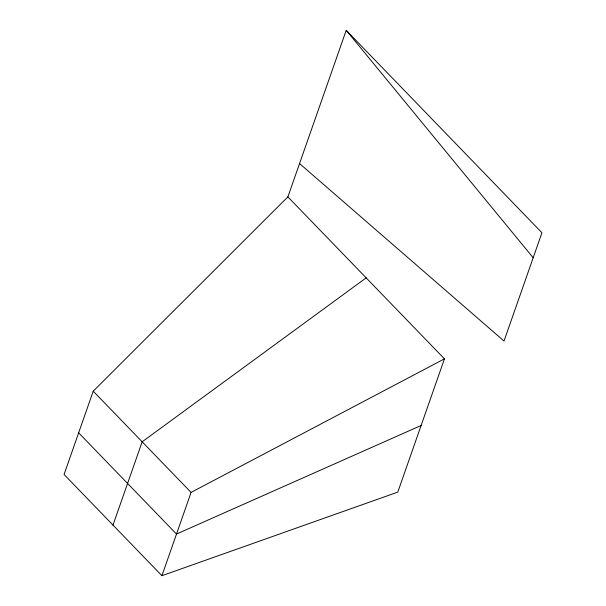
<?xml version="1.0" encoding="UTF-8"?>
<svg xmlns="http://www.w3.org/2000/svg" width="606" height="606" viewBox="0 0 606 606"><rect width="100%" height="100%" fill="white"/><g stroke="black" fill="none" stroke-linecap="round" stroke-linejoin="round"><path stroke-width="0.91" d="M287.88 196.882L93.233 391.181L64.062 474.468L161.923 575.7L397.786 492.117L444.456 358.85L287.88 196.882L346.215 30.3L541.938 232.765L504.018 341.042L299.553 163.567M112.996 525.084L142.16 441.797L366.168 277.866M161.923 575.7L191.087 492.413L444.456 358.85M421.125 425.48L176.505 534.053L78.644 432.82M93.233 391.181L191.087 492.413M346.215 30.3L533.189 257.755"/></g></svg>
